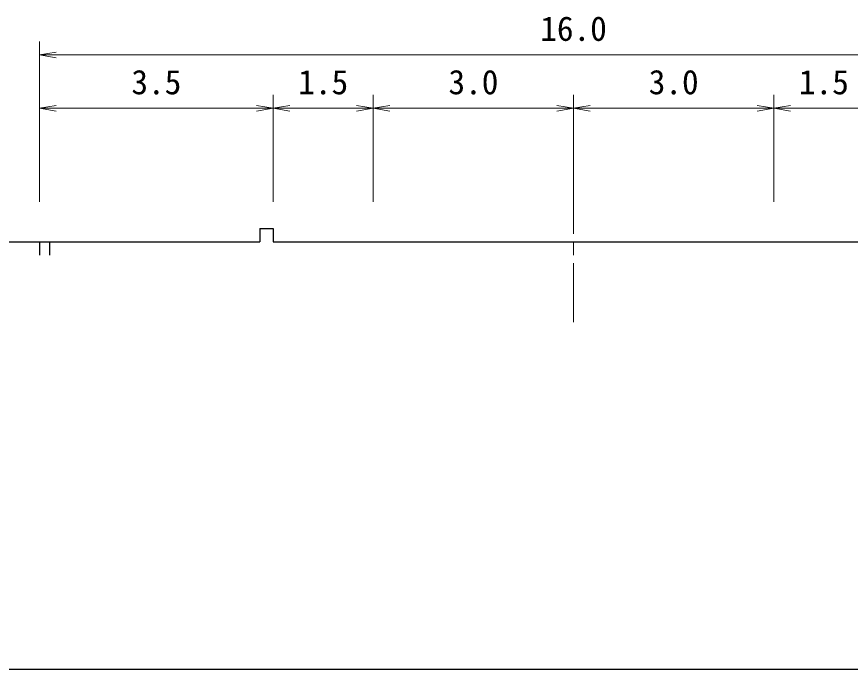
# Model space of a CAD drawing. Units: millimetres on the paper, enlarged 1000 times, with parts at other scales. Extents: x 40000 to 680000, y 20000 to 380000.
# Drawn here: x 196288 to 258731, y 205000 to 253860 of the extents above; entities that cross this region are included whole.
import ezdxf
from ezdxf.enums import TextEntityAlignment as Align

# ---------------------------------------------------------------- set-up
doc = ezdxf.new("R2010")
doc.units = ezdxf.units.MM
doc.header["$LTSCALE"] = 1000
doc.linetypes.add('CHAIN', pattern=[18.5, 12, -1.5, 3.5, -1.5])
for name, color, linetype, lineweight in [('M-BGD', 7, 'Continuous', 25), ('M-BMK', 2, 'CHAIN', 13), ('M-STR-HTXT', 7, 'Continuous', 13), ('M-TTL-BAND', 7, 'Continuous', 25)]:
    doc.layers.add(name, color=color, linetype=linetype, lineweight=lineweight)
doc.styles.add('ＭＳ ゴシック', font='')
doc.styles.get('ＭＳ ゴシック').set_extended_font_data('MS Gothic')

msp = doc.modelspace()

# ---------------------------------------------------------------- linework, layer by layer
at = {"layer": 'M-BGD'}
for p, q in [((214500, 238000), (214500, 237000)), ((214500, 238000), (215500, 238000)), ((215500, 238000), (215500, 237000)), ((193000, 237000), (214500, 237000)), ((198000, 237000), (198000, 236000)), ((198750, 237000), (198750, 236000)), ((215500, 237000), (260500, 237000))]:
    msp.add_line(p, q, dxfattribs=at)
at = {"layer": 'M-BMK'}
for p, q in [((238000, 242000), (238000, 237600)), ((238000, 237000), (238000, 236000)), ((238000, 235400), (238000, 231000))]:
    msp.add_line(p, q, dxfattribs=at)
at = {"layer": 'M-STR-HTXT'}
for p, q in [((198000, 240000), (198000, 252000)), ((198000, 251000), (199250, 251208)), ((198000, 251000), (199250, 250792)), ((198000, 251000), (215500, 251000)), ((215500, 251000), (223000, 251000)), ((223000, 251000), (238000, 251000)), ((238000, 251000), (253000, 251000)), ((253000, 251000), (260500, 251000)), ((215500, 240000), (215500, 248000)), ((223000, 240000), (223000, 248000)), ((238000, 240000), (238000, 248000)), ((253000, 240000), (253000, 248000)), ((198000, 247000), (199250, 247208)), ((198000, 247000), (199250, 246792)), ((198000, 247000), (215500, 247000)), ((215500, 247000), (214250, 247208)), ((215500, 247000), (214250, 246792)), ((215500, 247000), (216750, 247208)), ((215500, 247000), (216750, 246792)), ((215500, 247000), (223000, 247000)), ((223000, 247000), (221750, 247208)), ((223000, 247000), (221750, 246792)), ((223000, 247000), (224250, 247208)), ((223000, 247000), (224250, 246792)), ((223000, 247000), (238000, 247000)), ((238000, 247000), (236750, 247208)), ((238000, 247000), (236750, 246792)), ((238000, 247000), (239250, 247208)), ((238000, 247000), (239250, 246792)), ((238000, 247000), (253000, 247000)), ((253000, 247000), (251750, 247208)), ((253000, 247000), (251750, 246792)), ((253000, 247000), (254250, 247208)), ((253000, 247000), (254250, 246792)), ((253000, 247000), (260500, 247000))]:
    msp.add_line(p, q, dxfattribs=at)
at = {"layer": 'M-TTL-BAND'}
msp.add_line((40000, 205000), (579000, 205000), dxfattribs=at)

# ---------------------------------------------------------------- texts
at = {"layer": 'M-STR-HTXT', "style": 'ＭＳ ゴシック'}
for s, p in [('16.0', (238000, 251500)), ('3.5', (206750, 247500)), ('1.5', (219250, 247500)), ('3.0', (230500, 247500)), ('3.0', (245500, 247500)), ('1.5', (256750, 247500))]:
    msp.add_text(s, height=1833, dxfattribs=at).set_placement(p, align=Align.BOTTOM_CENTER)

doc.saveas('drawing.dxf')
